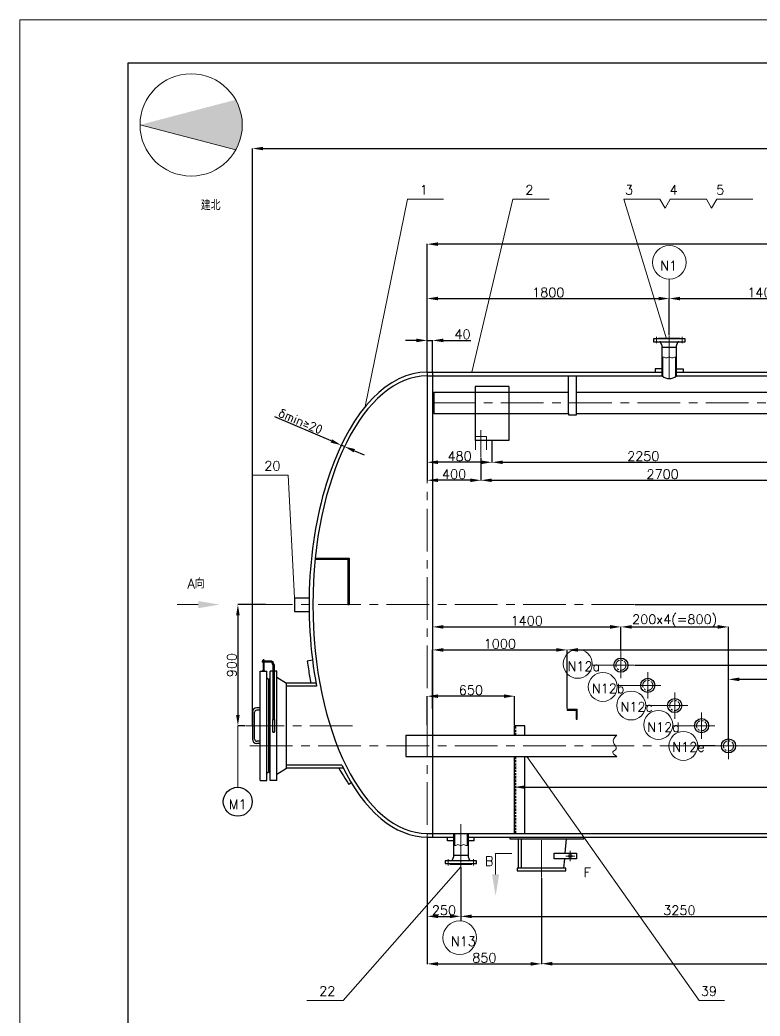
# Model space of a CAD drawing. Header units: millimetres. Extents: x 88585 to 143430, y -18275 to 16697.
# Drawn here: x 88585 to 94088, y 9293 to 16697 of the extents above; entities that cross this region are included whole.
import ezdxf
from ezdxf.enums import TextEntityAlignment as Align

# ---------------------------------------------------------------- set-up
doc = ezdxf.new("R2010")
doc.units = ezdxf.units.MM
doc.header["$PDMODE"] = 35
for name, pattern in [('CENTER', [50.8, 31.75, -6.35, 6.35, -6.35]), ('CENTERX2', [4, 2.5, -0.5, 0.5, -0.5]), ('DASHED2', [0.375, 0.25, -0.125])]:
    doc.linetypes.add(name, pattern=pattern)
doc.layers.get('Defpoints').update_dxf_attribs({"lineweight": 15})
for name, color, linetype, lineweight in [('DIMEN', 4, 'Continuous', 30), ('Layer4', 7, 'Continuous', 15), ('中心线', 1, 'CENTERX2', 15), ('图层1', 3, 'Continuous', 15), ('图层2', 1, 'CENTER', 15), ('粗实线', 250, 'Continuous', 30), ('虚线', 6, 'DASHED2', 15)]:
    doc.layers.add(name, color=color, linetype=linetype, lineweight=lineweight)
doc.styles.get("Standard").update_dxf_attribs({"font": 'txt.shx', "height": 70, "bigfont": 'hzj.shx'})
doc.dimstyles.new('ISO-25$0', dxfattribs={"dimscale": 0.5, "dimtxt": 400, "dimasz": 3, "dimexe": 0.5, "dimexo": 0.625, "dimgap": 3, "dimtad": 1, "dimzin": 9, "dimdsep": 46, "dimtxsty": 'Standard', "dimcen": 2.5, "dimadec": 0, "dimazin": 0, "dimtfac": 1, "dimtmove": 0, "dimatfit": 3, "dimfxl": 0, "dimtolj": 1, "dimtzin": 0, "dimarcsym": 0})

# ---------------------------------------------------------------- blocks, each defined once
blk = doc.blocks.new('*D11')
at = {"layer": 'Defpoints', "color": 0}
for p in [(91613.2, 15030.3), (91613.2, 14079.1), (107613.2, 14079.1)]:
    blk.add_point(p, dxfattribs=at)
at = {"layer": '图层1', "color": 0, "lineweight": -2}
for p, q in [((91613.2, 14084.1), (91613.2, 15031.6)), ((107533.2, 15030.3), (91693.2, 15030.3)), ((107613.2, 14084.1), (107613.2, 15031.6))]:
    blk.add_line(p, q, dxfattribs=at)
at = {"layer": '图层1', "color": 0}
for points in [[(91693.2, 15043.6), (91693.2, 15017), (91613.2, 15030.3)], [(107533.2, 15043.6), (107533.2, 15017), (107613.2, 15030.3)]]:
    blk.add_solid(points, dxfattribs=at)
at = {"layer": '图层1', "color": 0, "insert": (99613.2, 15075.3), "char_height": 70, "attachment_point": 5}
blk.add_mtext('16000', dxfattribs=at)
blk = doc.blocks.new('*D12')
at = {"layer": 'Defpoints', "color": 0}
for p in [(91653.2, 14314.8), (91613.2, 14079.1), (91653.2, 14079.1)]:
    blk.add_point(p, dxfattribs=at)
at = {"layer": '图层1', "color": 0, "lineweight": -2}
for p, q in [((91533.2, 14314.8), (91453.2, 14314.8)), ((91613.2, 14084.1), (91613.2, 14316)), ((91613.2, 14314.8), (91653.2, 14314.8)), ((91653.2, 14084.1), (91653.2, 14316)), ((91733.2, 14314.8), (91938.2, 14314.8))]:
    blk.add_line(p, q, dxfattribs=at)
at = {"layer": '图层1', "color": 0}
for points in [[(91533.2, 14328.1), (91533.2, 14301.4), (91613.2, 14314.8)], [(91733.2, 14328.1), (91733.2, 14301.4), (91653.2, 14314.8)]]:
    blk.add_solid(points, dxfattribs=at)
at = {"layer": '图层1', "color": 0, "insert": (91875.7, 14359.8), "char_height": 70, "attachment_point": 5}
blk.add_mtext('40', dxfattribs=at)
blk = doc.blocks.new('*D19')
at = {"layer": 'Defpoints', "color": 0}
for p in [(90416.3, 12351.1), (90205.8, 11451.1), (90263.7, 11451.1)]:
    blk.add_point(p, dxfattribs=at)
at = {"layer": '图层1', "color": 0, "lineweight": -2}
for p, q in [((90411.3, 12351.1), (90204.6, 12351.1)), ((90205.8, 12271.1), (90205.8, 11531.1)), ((90258.7, 11451.1), (90204.6, 11451.1))]:
    blk.add_line(p, q, dxfattribs=at)
at = {"layer": '图层1', "color": 0}
for points in [[(90192.5, 12271.1), (90219.2, 12271.1), (90205.8, 12351.1)], [(90192.5, 11531.1), (90219.2, 11531.1), (90205.8, 11451.1)]]:
    blk.add_solid(points, dxfattribs=at)
at = {"layer": '图层1', "color": 0, "insert": (90160.8, 11901.1), "char_height": 70, "attachment_point": 5, "rotation": 90}
blk.add_mtext('900', dxfattribs=at)
blk = doc.blocks.new('*D20')
at = {"layer": 'Defpoints', "color": 0}
for p in [(91653.2, 12401.1), (93053.2, 12185.5), (93053.2, 11999)]:
    blk.add_point(p, dxfattribs=at)
at = {"layer": '图层1', "color": 0, "lineweight": -2}
for p, q in [((91653.2, 12396.1), (91653.2, 12184.3)), ((91733.2, 12185.5), (92973.2, 12185.5)), ((93053.2, 12004), (93053.2, 12186.8))]:
    blk.add_line(p, q, dxfattribs=at)
at = {"layer": '图层1', "color": 0}
for points in [[(91733.2, 12198.9), (91733.2, 12172.2), (91653.2, 12185.5)], [(92973.2, 12198.9), (92973.2, 12172.2), (93053.2, 12185.5)]]:
    blk.add_solid(points, dxfattribs=at)
at = {"layer": '图层1', "color": 0, "insert": (92353.2, 12230.5), "char_height": 70, "attachment_point": 5}
blk.add_mtext('1400', dxfattribs=at)
blk = doc.blocks.new('*D6')
at = {"layer": 'Defpoints', "color": 0}
for p in [(93853.2, 12185.5), (93053.2, 11999), (93853.2, 11399)]:
    blk.add_point(p, dxfattribs=at)
at = {"layer": '图层1', "color": 0, "lineweight": -2}
for p, q in [((93053.2, 12004), (93053.2, 12186.8)), ((93133.2, 12185.5), (93773.2, 12185.5)), ((93853.2, 11404), (93853.2, 12186.8))]:
    blk.add_line(p, q, dxfattribs=at)
at = {"layer": '图层1', "color": 0}
for points in [[(93133.2, 12198.9), (93133.2, 12172.2), (93053.2, 12185.5)], [(93773.2, 12198.9), (93773.2, 12172.2), (93853.2, 12185.5)]]:
    blk.add_solid(points, dxfattribs=at)
at = {"layer": '图层1', "color": 0, "insert": (93453.2, 12230.5), "char_height": 70, "attachment_point": 5}
blk.add_mtext('200x4(=800)', dxfattribs=at)
blk = doc.blocks.new('*D21')
at = {"layer": 'Defpoints', "color": 0}
for p in [(91613.2, 13444.8), (92013.2, 13444.8), (91613.2, 13275.4)]:
    blk.add_point(p, dxfattribs=at)
at = {"layer": '图层1', "color": 0, "lineweight": -2}
for p, q in [((91613.2, 13439.8), (91613.2, 13274.1)), ((92013.2, 13439.8), (92013.2, 13274.1)), ((91933.2, 13275.4), (91693.2, 13275.4))]:
    blk.add_line(p, q, dxfattribs=at)
at = {"layer": '图层1', "color": 0}
for points in [[(91693.2, 13288.7), (91693.2, 13262), (91613.2, 13275.4)], [(91933.2, 13288.7), (91933.2, 13262), (92013.2, 13275.4)]]:
    blk.add_solid(points, dxfattribs=at)
at = {"layer": '图层1', "color": 0, "insert": (91813.2, 13320.4), "char_height": 70, "attachment_point": 5}
blk.add_mtext('400', dxfattribs=at)
blk = doc.blocks.new('*D22')
at = {"layer": 'Defpoints', "color": 0}
for p in [(92013.2, 13444.8), (94713.2, 13444.8), (94713.2, 13275.4)]:
    blk.add_point(p, dxfattribs=at)
at = {"layer": '图层1', "color": 0, "lineweight": -2}
for p, q in [((92013.2, 13439.8), (92013.2, 13274.1)), ((94713.2, 13439.8), (94713.2, 13274.1)), ((92093.2, 13275.4), (94633.2, 13275.4))]:
    blk.add_line(p, q, dxfattribs=at)
at = {"layer": '图层1', "color": 0}
for points in [[(92093.2, 13288.7), (92093.2, 13262), (92013.2, 13275.4)], [(94633.2, 13288.7), (94633.2, 13262), (94713.2, 13275.4)]]:
    blk.add_solid(points, dxfattribs=at)
at = {"layer": '图层1', "color": 0, "insert": (93363.2, 13320.4), "char_height": 70, "attachment_point": 5}
blk.add_mtext('2700', dxfattribs=at)
blk = doc.blocks.new('*D2')
at = {"layer": 'Defpoints', "color": 0}
for p in [(91863.2, 10402.9), (95113.2, 10402.9), (95113.2, 10034.3)]:
    blk.add_point(p, dxfattribs=at)
at = {"layer": '图层1', "color": 0, "lineweight": -2}
for p, q in [((91863.2, 10397.9), (91863.2, 10033.1)), ((95113.2, 10397.9), (95113.2, 10033.1)), ((91943.2, 10034.3), (95033.2, 10034.3))]:
    blk.add_line(p, q, dxfattribs=at)
at = {"layer": '图层1', "color": 0}
for points in [[(91943.2, 10047.6), (91943.2, 10021), (91863.2, 10034.3)], [(95033.2, 10047.6), (95033.2, 10021), (95113.2, 10034.3)]]:
    blk.add_solid(points, dxfattribs=at)
at = {"layer": '图层1', "color": 0, "insert": (93488.2, 10079.3), "char_height": 70, "attachment_point": 5}
blk.add_mtext('3250', dxfattribs=at)
blk = doc.blocks.new('*D15')
at = {"layer": 'Defpoints', "color": 0}
for p in [(92463.2, 10323.1), (106763.2, 10323.1), (106763.2, 9682.3)]:
    blk.add_point(p, dxfattribs=at)
at = {"layer": '图层1', "color": 0, "lineweight": -2}
for p, q in [((92463.2, 10318.1), (92463.2, 9681)), ((106763.2, 10318.1), (106763.2, 9681)), ((92543.2, 9682.3), (106683.2, 9682.3))]:
    blk.add_line(p, q, dxfattribs=at)
at = {"layer": '图层1', "color": 0}
for points in [[(92543.2, 9695.6), (92543.2, 9669), (92463.2, 9682.3)], [(106683.2, 9695.6), (106683.2, 9669), (106763.2, 9682.3)]]:
    blk.add_solid(points, dxfattribs=at)
at = {"layer": '图层1', "color": 0, "insert": (99613.2, 9727.3), "char_height": 70, "attachment_point": 5}
blk.add_mtext('14300', dxfattribs=at)
blk = doc.blocks.new('*D110')
at = {"layer": 'Defpoints', "color": 0}
for p in [(93413.2, 14626), (93413.2, 14349.4), (91613.2, 14079.1)]:
    blk.add_point(p, dxfattribs=at)
at = {"layer": '图层1', "color": 0, "lineweight": -2}
for p, q in [((91613.2, 14084.1), (91613.2, 14627.3)), ((91693.2, 14626), (93333.2, 14626)), ((93413.2, 14354.4), (93413.2, 14627.3))]:
    blk.add_line(p, q, dxfattribs=at)
at = {"layer": '图层1', "color": 0}
for points in [[(91693.2, 14639.3), (91693.2, 14612.7), (91613.2, 14626)], [(93333.2, 14639.3), (93333.2, 14612.7), (93413.2, 14626)]]:
    blk.add_solid(points, dxfattribs=at)
at = {"layer": '图层1', "color": 0, "insert": (92513.2, 14671), "char_height": 70, "attachment_point": 5}
blk.add_mtext('1800', dxfattribs=at)
blk = doc.blocks.new('*D111')
at = {"layer": 'Defpoints', "color": 0}
for p in [(94813.2, 14626), (93413.2, 14349.4), (94813.2, 14349.4)]:
    blk.add_point(p, dxfattribs=at)
at = {"layer": '图层1', "color": 0, "lineweight": -2}
for p, q in [((93413.2, 14354.4), (93413.2, 14627.3)), ((93493.2, 14626), (94733.2, 14626)), ((94813.2, 14354.4), (94813.2, 14627.3))]:
    blk.add_line(p, q, dxfattribs=at)
at = {"layer": '图层1', "color": 0}
for points in [[(93493.2, 14639.3), (93493.2, 14612.7), (93413.2, 14626)], [(94733.2, 14639.3), (94733.2, 14612.7), (94813.2, 14626)]]:
    blk.add_solid(points, dxfattribs=at)
at = {"layer": '图层1', "color": 0, "insert": (94113.2, 14671), "char_height": 70, "attachment_point": 5}
blk.add_mtext('1400', dxfattribs=at)
blk = doc.blocks.new('*D124')
at = {"layer": 'Defpoints', "color": 0}
for p in [(93151.1, 12351.1), (94273.9, 12351.1), (93151.1, 11901.1)]:
    blk.add_point(p, dxfattribs=at)
at = {"layer": '图层1', "color": 0, "lineweight": -2}
for p, q in [((93156.1, 12351.1), (94275.1, 12351.1)), ((94273.9, 11981.1), (94273.9, 12271.1)), ((93156.1, 11901.1), (94275.1, 11901.1))]:
    blk.add_line(p, q, dxfattribs=at)
at = {"layer": '图层1', "color": 0}
for points in [[(94260.5, 12271.1), (94287.2, 12271.1), (94273.9, 12351.1)], [(94260.5, 11981.1), (94287.2, 11981.1), (94273.9, 11901.1)]]:
    blk.add_solid(points, dxfattribs=at)
at = {"layer": '图层1', "color": 0, "insert": (94228.9, 12126.1), "char_height": 70, "attachment_point": 5, "rotation": 90}
blk.add_mtext('450', dxfattribs=at)
blk = doc.blocks.new('*D126')
at = {"layer": 'Defpoints', "color": 0}
for p in [(91613.2, 14073.1), (92094.7, 13571.6), (91613.2, 13409.1)]:
    blk.add_point(p, dxfattribs=at)
at = {"layer": '图层1', "color": 0, "lineweight": -2}
for p, q in [((91613.2, 14068.1), (91613.2, 13407.8)), ((92094.7, 13566.6), (92094.7, 13407.8)), ((92014.7, 13409.1), (91693.2, 13409.1))]:
    blk.add_line(p, q, dxfattribs=at)
at = {"layer": '图层1', "color": 0}
for points in [[(91693.2, 13422.4), (91693.2, 13395.7), (91613.2, 13409.1)], [(92014.7, 13422.4), (92014.7, 13395.7), (92094.7, 13409.1)]]:
    blk.add_solid(points, dxfattribs=at)
at = {"layer": '图层1', "color": 0, "insert": (91854, 13454.1), "char_height": 70, "attachment_point": 5}
blk.add_mtext('480', dxfattribs=at)
blk = doc.blocks.new('*D127')
at = {"layer": 'Defpoints', "color": 0}
for p in [(92094.7, 13571.6), (94344.7, 13571.6), (94344.7, 13409.1)]:
    blk.add_point(p, dxfattribs=at)
at = {"layer": '图层1', "color": 0, "lineweight": -2}
for p, q in [((92094.7, 13566.6), (92094.7, 13407.8)), ((94344.7, 13566.6), (94344.7, 13407.8)), ((92174.7, 13409.1), (94264.7, 13409.1))]:
    blk.add_line(p, q, dxfattribs=at)
at = {"layer": '图层1', "color": 0}
for points in [[(92174.7, 13422.4), (92174.7, 13395.7), (92094.7, 13409.1)], [(94264.7, 13422.4), (94264.7, 13395.7), (94344.7, 13409.1)]]:
    blk.add_solid(points, dxfattribs=at)
at = {"layer": '图层1', "color": 0, "insert": (93219.7, 13454.1), "char_height": 70, "attachment_point": 5}
blk.add_mtext('2250', dxfattribs=at)
blk = doc.blocks.new('*D141')
at = {"layer": 'Defpoints', "color": 0}
for p in [(91613.2, 10623.1), (92463.2, 10323.1), (92463.2, 9681)]:
    blk.add_point(p, dxfattribs=at)
at = {"layer": '图层1', "color": 0, "lineweight": -2}
for p, q in [((91613.2, 10618.1), (91613.2, 9679.8)), ((92463.2, 10318.1), (92463.2, 9679.8)), ((91693.2, 9681), (92383.2, 9681))]:
    blk.add_line(p, q, dxfattribs=at)
at = {"layer": '图层1', "color": 0}
for points in [[(91693.2, 9694.4), (91693.2, 9667.7), (91613.2, 9681)], [(92383.2, 9694.4), (92383.2, 9667.7), (92463.2, 9681)]]:
    blk.add_solid(points, dxfattribs=at)
at = {"layer": '图层1', "color": 0, "insert": (92038.2, 9726), "char_height": 70, "attachment_point": 5}
blk.add_mtext('850', dxfattribs=at)
blk = doc.blocks.new('*D155')
at = {"layer": 'Defpoints', "color": 0}
for p in [(91613.2, 11670.6), (91613.2, 11451.1), (92263.2, 11451.1)]:
    blk.add_point(p, dxfattribs=at)
at = {"layer": '图层1', "color": 0, "lineweight": -2}
for p, q in [((91613.2, 11456.1), (91613.2, 11671.8)), ((92183.2, 11670.6), (91693.2, 11670.6)), ((92263.2, 11456.1), (92263.2, 11671.8))]:
    blk.add_line(p, q, dxfattribs=at)
at = {"layer": '图层1', "color": 0}
for points in [[(91693.2, 11683.9), (91693.2, 11657.2), (91613.2, 11670.6)], [(92183.2, 11683.9), (92183.2, 11657.2), (92263.2, 11670.6)]]:
    blk.add_solid(points, dxfattribs=at)
at = {"layer": '图层1', "color": 0, "insert": (91938.2, 11715.6), "char_height": 70, "attachment_point": 5}
blk.add_mtext('650', dxfattribs=at)
blk = doc.blocks.new('*D157')
at = {"layer": 'Defpoints', "color": 0}
for p in [(98873.2, 10994.5), (92263.2, 10936.6), (98873.2, 10936.6)]:
    blk.add_point(p, dxfattribs=at)
at = {"layer": '图层1', "color": 0, "lineweight": -2}
for p, q in [((92263.2, 10941.6), (92263.2, 10995.8)), ((92343.2, 10994.5), (98793.2, 10994.5)), ((98873.2, 10941.6), (98873.2, 10995.8))]:
    blk.add_line(p, q, dxfattribs=at)
at = {"layer": '图层1', "color": 0}
for points in [[(92343.2, 11007.9), (92343.2, 10981.2), (92263.2, 10994.5)], [(98793.2, 11007.9), (98793.2, 10981.2), (98873.2, 10994.5)]]:
    blk.add_solid(points, dxfattribs=at)
at = {"layer": '图层1', "color": 0, "insert": (95215.3, 11039.5), "char_height": 70, "attachment_point": 5}
blk.add_mtext('6610', dxfattribs=at)
blk = doc.blocks.new('*D257')
at = {"layer": 'Defpoints', "color": 0}
for p in [(91613.2, 10623.1), (91863.2, 10402.9), (91863.2, 10034.3)]:
    blk.add_point(p, dxfattribs=at)
at = {"layer": '图层1', "color": 0, "lineweight": -2}
for p, q in [((91613.2, 10618.1), (91613.2, 10033.1)), ((91863.2, 10397.9), (91863.2, 10033.1)), ((91693.2, 10034.3), (91783.2, 10034.3))]:
    blk.add_line(p, q, dxfattribs=at)
at = {"layer": '图层1', "color": 0}
for points in [[(91693.2, 10047.6), (91693.2, 10021), (91613.2, 10034.3)], [(91783.2, 10047.6), (91783.2, 10021), (91863.2, 10034.3)]]:
    blk.add_solid(points, dxfattribs=at)
at = {"layer": '图层1', "color": 0, "insert": (91738.2, 10079.3), "char_height": 70, "attachment_point": 5}
blk.add_mtext('250', dxfattribs=at)
blk = doc.blocks.new('*D300')
at = {"layer": 'Defpoints', "color": 0}
for p in [(93853.2, 11795.4), (99613.2, 11601.1), (93853.2, 11301.1)]:
    blk.add_point(p, dxfattribs=at)
at = {"layer": '图层1', "color": 0, "lineweight": -2}
for p, q in [((93853.2, 11306.1), (93853.2, 11796.7)), ((99533.2, 11795.4), (93933.2, 11795.4)), ((99613.2, 11606.1), (99613.2, 11796.7))]:
    blk.add_line(p, q, dxfattribs=at)
at = {"layer": '图层1', "color": 0}
for points in [[(93933.2, 11808.7), (93933.2, 11782.1), (93853.2, 11795.4)], [(99533.2, 11808.7), (99533.2, 11782.1), (99613.2, 11795.4)]]:
    blk.add_solid(points, dxfattribs=at)
at = {"layer": '图层1', "color": 0, "insert": (96825.6, 11840.4), "char_height": 70, "attachment_point": 5}
blk.add_mtext('5760', dxfattribs=at)
blk = doc.blocks.new('*D304')
at = {"layer": 'Defpoints', "color": 0}
for p in [(108912.8, 15740.9), (90313.7, 11451.1), (108912.8, 11451.1)]:
    blk.add_point(p, dxfattribs=at)
at = {"layer": '图层1', "color": 0, "lineweight": -2}
for p, q in [((90313.7, 11456.1), (90313.7, 15742.1)), ((90393.7, 15740.9), (108832.8, 15740.9)), ((108912.8, 11456.1), (108912.8, 15742.1))]:
    blk.add_line(p, q, dxfattribs=at)
at = {"layer": '图层1', "color": 0}
for points in [[(90393.7, 15754.2), (90393.7, 15727.6), (90313.7, 15740.9)], [(108832.8, 15754.2), (108832.8, 15727.6), (108912.8, 15740.9)]]:
    blk.add_solid(points, dxfattribs=at)
at = {"layer": '图层1', "color": 0, "insert": (99613.2, 15785.9), "char_height": 70, "attachment_point": 5}
blk.add_mtext('～18600', dxfattribs=at)
blk = doc.blocks.new('*D310')
at = {"layer": 'Defpoints', "color": 0}
for p in [(90969.2, 13525.6), (90973.8, 13536.3), (90993.8, 13515.2)]:
    blk.add_point(p, dxfattribs=at)
at = {"layer": '图层1', "color": 0, "lineweight": -2}
for p, q in [((90900.1, 13567.6), (90480.8, 13745.7)), ((90971.2, 13530.2), (90974.3, 13537.5)), ((90998.3, 13525.9), (90973.8, 13536.3)), ((90995.7, 13519.8), (90998.8, 13527.1)), ((91072, 13494.6), (91145.6, 13463.4))]:
    blk.add_line(p, q, dxfattribs=at)
at = {"layer": '图层1', "color": 0}
for points in [[(90905.4, 13579.9), (90894.9, 13555.4), (90973.8, 13536.3)], [(91077.2, 13506.9), (91066.8, 13482.4), (90998.3, 13525.9)]]:
    blk.add_solid(points, dxfattribs=at)
at = {"layer": '图层1', "color": 0, "insert": (90671.3, 13713.7), "char_height": 70, "attachment_point": 5, "rotation": 336.98643}
blk.add_mtext('δmin≥20', dxfattribs=at)
blk = doc.blocks.new('*D320')
at = {"layer": 'Defpoints', "color": 0}
for p in [(92653.2, 12014.5), (91653.2, 11574.1), (92653.2, 11574.1)]:
    blk.add_point(p, dxfattribs=at)
at = {"layer": '图层1', "color": 0, "lineweight": -2}
for p, q in [((91653.2, 11579.1), (91653.2, 12015.8)), ((91733.2, 12014.5), (92573.2, 12014.5)), ((92653.2, 11579.1), (92653.2, 12015.8))]:
    blk.add_line(p, q, dxfattribs=at)
at = {"layer": '图层1', "color": 0}
for points in [[(91733.2, 12027.8), (91733.2, 12001.2), (91653.2, 12014.5)], [(92573.2, 12027.8), (92573.2, 12001.2), (92653.2, 12014.5)]]:
    blk.add_solid(points, dxfattribs=at)
at = {"layer": '图层1', "color": 0, "insert": (92153.2, 12059.5), "char_height": 70, "attachment_point": 5}
blk.add_mtext('1000', dxfattribs=at)
blk = doc.blocks.new('*D321')
at = {"layer": 'Defpoints', "color": 0}
for p in [(96653.2, 12014.5), (92653.2, 11574.1), (96653.2, 11573.6)]:
    blk.add_point(p, dxfattribs=at)
at = {"layer": '图层1', "color": 0, "lineweight": -2}
for p, q in [((92653.2, 11579.1), (92653.2, 12015.8)), ((92733.2, 12014.5), (96573.2, 12014.5)), ((96653.2, 11578.6), (96653.2, 12015.8))]:
    blk.add_line(p, q, dxfattribs=at)
at = {"layer": '图层1', "color": 0}
for points in [[(92733.2, 12027.8), (92733.2, 12001.2), (92653.2, 12014.5)], [(96573.2, 12027.8), (96573.2, 12001.2), (96653.2, 12014.5)]]:
    blk.add_solid(points, dxfattribs=at)
at = {"layer": '图层1', "color": 0, "insert": (94653.2, 12059.5), "char_height": 70, "attachment_point": 5}
blk.add_mtext('4000', dxfattribs=at)

msp = doc.modelspace()

# ---------------------------------------------------------------- hatches: boundary and pattern name
at = {"layer": '图层1'}
msp.add_hatch(color=7, dxfattribs=at).paths.add_polyline_path([(90238.445, 15916.662, 0.12907057), (90189.436, 16103.353), (89478.269, 15916.662), (90189.436, 15729.97, 0.12907057)])

# ---------------------------------------------------------------- linework, layer by layer
at = {"layer": 'DIMEN', "linetype": 'ByBlock', "ltscale": 5}
for p, q in [((91969.735, 13972.908), (91969.735, 13571.583)), ((92219.735, 13972.908), (91969.735, 13972.908)), ((91969.735, 13972.908), (91969.735, 13571.583)), ((92219.735, 13972.908), (92219.735, 13571.583)), ((92219.735, 13972.908), (92219.735, 13571.583)), ((92219.735, 13571.583), (91969.735, 13571.583)), ((92219.735, 13571.583), (91969.735, 13571.583))]:
    msp.add_line(p, q, dxfattribs=at)
at = {"layer": 'Layer4'}
for p, q in [((91465.85, 15363.939), (91153.211, 13822.946)), ((91735.385, 15363.939), (91465.85, 15363.939)), ((92250.72, 15363.939), (91945.166, 14079.119)), ((92520.254, 15363.939), (92250.72, 15363.939)), ((93343.959, 15363.939), (93074.424, 15363.939)), ((93074.424, 15363.939), (93393.463, 14325.984)), ((93689.544, 15363.939), (93420.01, 15363.939)), ((94035.13, 15363.939), (93765.595, 15363.939)), ((90580.04, 13312.836), (90310.506, 13312.836)), ((90580.04, 13312.836), (90625.603, 12401.119)), ((93634.439, 9408.762), (92353.235, 11222.119)), ((90987.702, 9408.762), (91863.235, 10402.882)), ((90987.702, 9408.762), (90718.167, 9408.762)), ((93824.572, 9408.762), (93634.439, 9408.762))]:
    msp.add_line(p, q, dxfattribs=at)
at = {"layer": '图层1', "color": 7}
for p, q in [((88585.458, 16696.732), (115609.882, 16696.732)), ((88585.458, -2394.021), (88585.458, 16696.732)), ((89478.269, 15916.662), (90189.436, 15729.97)), ((93413.235, 14626.01), (93413.235, 14769.921)), ((91971.235, 13601.119), (92055.235, 13601.119)), ((91971.235, 13601.119), (91971.235, 13501.119)), ((92055.235, 13601.119), (92055.235, 13501.119)), ((89754.466, 12351.198), (89910.664, 12351.198)), ((92955.335, 11901.119), (92839.448, 11901.119)), ((93155.335, 11751.119), (93025.323, 11751.119)), ((93355.335, 11601.119), (93237.607, 11601.119)), ((90204.594, 11451.119), (90204.594, 10993.93)), ((93555.335, 11451.119), (93438.657, 11451.119)), ((92121.828, 10502.276), (92121.828, 10346.078)), ((92121.828, 10502.276), (92243.226, 10502.276))]:
    msp.add_line(p, q, dxfattribs=at)
at = {"layer": '图层1'}
for p, q in [((93343.959, 15363.939), (93381.984, 15298.077)), ((93381.984, 15298.077), (93420.01, 15363.939)), ((93689.544, 15363.939), (93727.57, 15298.077)), ((93727.57, 15298.077), (93765.595, 15363.939))]:
    msp.add_line(p, q, dxfattribs=at)
at = {"layer": '图层1', "color": 7}
for centre, radius in [((89858.357, 15916.662), 380.088), ((93413.235, 14894.732), 124.811), ((92732.399, 11910.814), 107.488), ((92918.51, 11739.092), 107.488), ((93130.119, 11601.119), 107.488), ((93331.346, 11457.277), 107.488), ((93517.409, 11301.119), 107.488), ((91854.885, 9874.923), 124.811)]:
    msp.add_circle(centre, radius, dxfattribs=at)
for centre, start, end in [((93370.035, 14171.481), 56.6015115, 123.3984885), ((93391.635, 14204.241), 236.6015115, 303.3984885), ((93413.235, 14171.481), 56.6015115, 123.3984885), ((93434.835, 14204.241), 236.6015115, 303.3984885), ((93456.435, 14171.481), 56.6015115, 123.3984885), ((91820.035, 10580.758), 236.6015115, 303.3984885), ((91841.635, 10547.998), 56.6015115, 123.3984885), ((91863.235, 10580.758), 236.6015115, 303.3984885), ((91884.835, 10547.998), 56.6015115, 123.3984885), ((91906.435, 10580.758), 236.6015115, 303.3984885)]:
    msp.add_arc(centre, 19.62, start, end, dxfattribs=at)
msp.add_spline([(93022.148, 11381.119), (92997.254, 11325.587), (93018.017, 11278.148), (92993.299, 11256.404), (93022.148, 11222.119)], degree=3, dxfattribs=at)
for points in [[(89910.664, 12377.865), (89910.664, 12324.532), (90070.664, 12351.198)], [(92148.495, 10346.078), (92095.161, 10346.078), (92121.828, 10186.078)]]:
    msp.add_solid(points, dxfattribs=at)
at = {"layer": '图层2', "color": 7, "ltscale": 2}
for p, q in [((93318.235, 14293.119), (93318.235, 14341.119)), ((93508.235, 14293.119), (93508.235, 14341.119))]:
    msp.add_line(p, q, dxfattribs=at)
at = {"layer": '图层2', "ltscale": 10}
for p, q in [((93413.235, 14349.356), (93413.235, 13969.418)), ((91613.235, 14079.119), (91613.235, 10623.119)), ((91653.235, 13851.119), (99563.235, 13851.119)), ((92013.235, 13648.8), (92013.235, 13444.752)), ((90295.616, 12351.119), (108930.855, 12351.119)), ((93053.235, 11999.02), (93053.235, 11803.219)), ((92955.335, 11901.119), (93151.136, 11901.119)), ((91058.999, 11451.119), (90263.65, 11451.119)), ((90295.616, 11301.619), (108930.855, 11301.619)), ((91863.235, 10402.882), (91863.235, 10718.102)), ((92463.235, 10323.119), (92463.235, 10601.109))]:
    msp.add_line(p, q, dxfattribs=at)
at = {"layer": '图层2', "ltscale": 16}
for p, q in [((93253.235, 11849.02), (93253.235, 11653.219)), ((93155.335, 11751.119), (93351.136, 11751.119)), ((93453.235, 11699.02), (93453.235, 11503.219)), ((93355.335, 11601.119), (93551.136, 11601.119)), ((93653.235, 11549.02), (93653.235, 11353.219)), ((93555.335, 11451.119), (93751.136, 11451.119)), ((93853.235, 11399.02), (93853.235, 11203.219)), ((93755.335, 11301.119), (93951.136, 11301.119)), ((92677.231, 10443.787), (92677.231, 10521.343)), ((91768.235, 10459.119), (91768.235, 10411.119)), ((91958.235, 10459.119), (91958.235, 10411.119)), ((92710.528, 10482.565), (92643.935, 10482.565))]:
    msp.add_line(p, q, dxfattribs=at)
at = {"layer": '图层2', "color": 7, "ltscale": 2}
for centre in [(93053.235, 11901.119), (93253.235, 11751.119), (93453.235, 11601.119), (93653.235, 11451.119), (93853.235, 11301.119)]:
    msp.add_circle(centre, 37.5, dxfattribs=at)
at = {"layer": '粗实线', "color": 7}
for p, q in [((115288.582, 16375.432), (89388.708, 16375.432)), ((89388.708, 16375.432), (89388.708, -2072.721)), ((93530.735, 14326.119), (93295.735, 14326.119)), ((93295.735, 14326.119), (93295.735, 14305.119)), ((93295.735, 14305.119), (93530.735, 14305.119)), ((93494.235, 14329.119), (93332.235, 14329.119)), ((93332.235, 14329.119), (93332.235, 14326.119)), ((93359.235, 14275.119), (93348.744, 14301.348)), ((93467.235, 14275.119), (93477.727, 14301.348)), ((93494.235, 14326.119), (93494.235, 14329.119)), ((93530.735, 14305.119), (93530.735, 14326.119)), ((93359.235, 14051.119), (93359.235, 14275.119)), ((93467.235, 14263.119), (93359.235, 14263.119)), ((93467.235, 14051.119), (93467.235, 14275.119)), ((93365.235, 14046.336), (93365.235, 14190.505)), ((93461.235, 14046.336), (93461.235, 14190.505)), ((91613.235, 14079.119), (93359.235, 14079.119)), ((91653.235, 14079.119), (91653.235, 10623.119)), ((93359.235, 14104.607), (93309.235, 14104.607)), ((93309.235, 14104.607), (93309.235, 14079.119)), ((93467.235, 14104.607), (93517.235, 14104.607)), ((93467.235, 14079.119), (94041.735, 14079.119)), ((93517.235, 14104.607), (93517.235, 14079.119)), ((94041.735, 14079.119), (94784.735, 14079.119)), ((91613.235, 14051.119), (93359.235, 14051.119)), ((92663.235, 13771.619), (92663.235, 14051.119)), ((92723.235, 13771.619), (92723.235, 14051.119)), ((93467.235, 14051.119), (94041.735, 14051.119)), ((94041.735, 14051.119), (94784.735, 14051.119)), ((91663.235, 13930.619), (92663.235, 13930.619)), ((91663.235, 13930.619), (91663.235, 13771.619)), ((92723.235, 13930.619), (95533.735, 13930.619)), ((91663.235, 13771.619), (92663.235, 13771.619)), ((92663.235, 13771.619), (92663.235, 13761.619)), ((92723.235, 13761.619), (92723.235, 13771.619)), ((92723.235, 13771.619), (98503.235, 13771.619)), ((92663.235, 13761.619), (92723.235, 13761.619)), ((90780.122, 12688.301), (91023.449, 12688.301)), ((90780.942, 12696.301), (91033.449, 12696.301)), ((91023.449, 12688.301), (91023.449, 12351.119)), ((91033.449, 12696.301), (91033.449, 12351.119)), ((90625.603, 12401.119), (90625.603, 12301.119)), ((90625.603, 12401.119), (90735.603, 12401.119)), ((90625.603, 12301.119), (90735.603, 12301.119)), ((91023.449, 12351.119), (91033.449, 12351.119)), ((90456.2, 11930.936), (90385.44, 11930.936)), ((90385.44, 11930.936), (90385.44, 11923.718)), ((90445.463, 11923.718), (90385.44, 11923.718)), ((90401.967, 11932.099), (90390.579, 11932.099)), ((90390.579, 11930.936), (90390.579, 11932.099)), ((90391.479, 11934.217), (90391.479, 11937.623)), ((90401.067, 11934.217), (90391.479, 11934.217)), ((90391.479, 11932.099), (90391.479, 11933.962)), ((90399.889, 11937.877), (90392.658, 11937.877)), ((90394.46, 11941.48), (90393.876, 11940.896)), ((90393.876, 11940.896), (90393.876, 11937.877)), ((90398.67, 11940.896), (90393.876, 11940.896)), ((90393.876, 11937.623), (90393.876, 11934.217)), ((90393.876, 11933.962), (90393.876, 11932.099)), ((90393.876, 11923.718), (90393.876, 11860.469)), ((90398.086, 11941.48), (90394.46, 11941.48)), ((90394.46, 11941.48), (90394.46, 11937.877)), ((90398.67, 11940.896), (90398.086, 11941.48)), ((90398.086, 11941.48), (90398.086, 11937.877)), ((90398.67, 11940.896), (90398.67, 11937.877)), ((90398.67, 11937.623), (90398.67, 11934.217)), ((90398.67, 11933.962), (90398.67, 11932.099)), ((90398.67, 11923.718), (90398.67, 11860.469)), ((90401.067, 11934.217), (90401.067, 11937.623)), ((90401.067, 11932.099), (90401.067, 11933.962)), ((90401.967, 11930.936), (90401.967, 11932.099)), ((90760.516, 11939.438), (90721.631, 11930.655)), ((90372.573, 11044.909), (90372.573, 11857.33)), ((90372.573, 11857.33), (90420.421, 11857.33)), ((90388.979, 11857.478), (90388.979, 11859.411)), ((90403.567, 11857.478), (90403.567, 11859.411)), ((90420.421, 11044.909), (90420.421, 11857.33)), ((90420.421, 11044.909), (90420.421, 11857.33)), ((90446.565, 11044.909), (90446.565, 11857.33)), ((90446.565, 11044.909), (90446.565, 11857.33)), ((90465.978, 11857.33), (90446.565, 11857.33)), ((90465.978, 11903.31), (90465.978, 11497.846)), ((90475, 11903.282), (90475, 11497.846)), ((90494.413, 11857.33), (90475, 11857.33)), ((90494.413, 11044.909), (90494.413, 11857.33)), ((90433.493, 11793.867), (90420.421, 11805.639)), ((90433.493, 11793.867), (90446.565, 11805.639)), ((90433.493, 11793.867), (90433.493, 11108.372)), ((90433.493, 11793.867), (90433.493, 11108.372)), ((90494.413, 11812.456), (90567.88, 11766.119)), ((90567.88, 11136.119), (90567.88, 11766.119)), ((90786.681, 11766.119), (90567.88, 11766.119)), ((90791.201, 11744.05), (90567.88, 11744.05)), ((90313.697, 11550.792), (90313.697, 11351.447)), ((90330.519, 11351.447), (90330.519, 11550.792)), ((90372.573, 11583.189), (90346.094, 11583.189)), ((90372.573, 11566.367), (90346.094, 11566.367)), ((92653.235, 11574.065), (92728.235, 11574.065)), ((92653.235, 11574.065), (92653.235, 11566.065)), ((92653.235, 11566.065), (92720.235, 11566.065)), ((92720.235, 11566.065), (92720.235, 11499.065)), ((92728.235, 11499.065), (92728.235, 11574.065)), ((90462.522, 11497.846), (90478.455, 11497.846)), ((90462.522, 11497.846), (90462.522, 11404.393)), ((90478.455, 11497.846), (90478.455, 11404.393)), ((92720.235, 11499.065), (92728.235, 11499.065)), ((90462.522, 11404.393), (90478.455, 11404.393)), ((90465.978, 11404.393), (90465.978, 11400.394)), ((90475, 11404.393), (90475, 11400.394)), ((92338.235, 11451.119), (92263.235, 11451.119)), ((92263.235, 11381.119), (92263.235, 11451.119)), ((92338.235, 11381.119), (92338.235, 11451.119)), ((90372.573, 11335.871), (90346.094, 11335.871)), ((90475, 11400.394), (90465.978, 11400.394)), ((91453.235, 11381.119), (91453.235, 11222.119)), ((91453.235, 11381.119), (93022.148, 11381.119)), ((90372.573, 11319.05), (90346.094, 11319.05)), ((93755.335, 11301.119), (93624.896, 11301.119)), ((91453.235, 11222.119), (93022.148, 11222.119)), ((92263.235, 10651.119), (92263.235, 11222.119)), ((92338.235, 10651.119), (92338.235, 11222.119)), ((90433.493, 11108.372), (90420.421, 11096.599)), ((90433.493, 11108.372), (90446.565, 11096.599)), ((90494.413, 11089.783), (90567.88, 11136.119)), ((90978.026, 11158.189), (90567.88, 11158.189)), ((90988.919, 11136.119), (90567.88, 11136.119)), ((90372.573, 11044.909), (90420.421, 11044.909)), ((90494.413, 11044.909), (90446.565, 11044.909)), ((91049.201, 11026.844), (91031.867, 11014.946)), ((91613.235, 10651.119), (91859.235, 10651.119)), ((91613.235, 10623.119), (91809.235, 10623.119)), ((91763.235, 10595.119), (91763.235, 10623.119)), ((91809.235, 10595.119), (91763.235, 10595.119)), ((91809.235, 10651.119), (91809.235, 10477.119)), ((91815.235, 10651.119), (91815.235, 10561.734)), ((91859.235, 10651.119), (95084.735, 10651.119)), ((91911.235, 10651.119), (91911.235, 10561.734)), ((91917.235, 10651.119), (91917.235, 10477.119)), ((91917.235, 10623.119), (95084.735, 10623.119)), ((91963.235, 10595.119), (91917.235, 10595.119)), ((91963.235, 10595.119), (91963.235, 10623.119)), ((92228.235, 10623.119), (92228.235, 10609.119)), ((92228.235, 10609.119), (92778.235, 10609.119)), ((92293.235, 10393.119), (92293.235, 10609.119)), ((92313.235, 10393.119), (92313.235, 10609.119)), ((92639.442, 10503.296), (92649.245, 10609.119)), ((92778.235, 10609.119), (92778.235, 10623.119)), ((91980.735, 10447.119), (91745.735, 10447.119)), ((91745.735, 10447.119), (91745.735, 10426.119)), ((91809.235, 10477.119), (91798.744, 10450.891)), ((91809.235, 10489.119), (91917.235, 10489.119)), ((91917.235, 10477.119), (91927.727, 10450.891)), ((91980.735, 10426.119), (91980.735, 10447.119)), ((92629.235, 10393.119), (92635.623, 10462.073)), ((91745.735, 10426.119), (91980.735, 10426.119)), ((91782.235, 10426.119), (91782.235, 10423.119)), ((91782.235, 10423.119), (91944.235, 10423.119)), ((91944.235, 10423.119), (91944.235, 10426.119)), ((92283.235, 10393.119), (92283.235, 10373.119)), ((92643.235, 10393.119), (92283.235, 10393.119)), ((92283.235, 10373.119), (92643.235, 10373.119)), ((92643.235, 10373.119), (92643.235, 10393.119)), ((91863.235, 10033.059), (91863.235, 9999.454))]:
    msp.add_line(p, q, dxfattribs=at)
msp.add_lwpolyline([(92556.359, 10503.296), (92723.78, 10503.296), (92723.78, 10462.073), (92556.359, 10462.073)], close=True, dxfattribs=at)
for centre, radius in [((93053.235, 11901.119), 52.5), ((93253.235, 11751.119), 52.5), ((93453.235, 11601.119), 52.5), ((93653.235, 11451.119), 52.5), ((93853.235, 11301.119), 52.5), ((90204.594, 10886.442), 107.488), ((92677.231, 10482.565), 10.944)]:
    msp.add_circle(centre, radius, dxfattribs=at)
for centre, radius, start, end in [((93343.173, 14299.119), 6, 21.8014095, 90), ((93483.297, 14299.119), 6, 90, 158.1985905), ((93413.235, 14112.702), 81.905, 228.7532412, 311.2467588), ((90392.678, 11934.929), 2.948, 66.0137445, 113.9862555), ((90392.678, 11931.269), 2.948, 66.0137445, 113.9862555), ((90396.273, 11926.463), 11.414, 77.8772615, 102.1227385), ((90396.273, 11922.803), 11.414, 77.8772615, 102.1227385), ((90399.869, 11934.929), 2.948, 66.0137445, 113.9862555), ((90399.869, 11931.269), 2.948, 66.0137445, 113.9862555), ((90445.576, 11903.316), 20.402, 359.9808817, 90.3158481), ((90445.516, 11903.455), 29.485, 359.5541673, 68.7535386), ((90396.273, 11860.469), 2.397, 180, 0), ((90346.094, 11550.792), 32.397, 90, 180), ((90346.094, 11550.792), 15.576, 90, 180), ((90346.094, 11351.447), 32.397, 180, 270), ((90346.094, 11351.447), 15.576, 180, 270), ((91793.173, 10453.119), 6, 270, 338.1985905), ((91933.297, 10453.119), 6, 201.8014095, 270)]:
    msp.add_arc(centre, radius, start, end, dxfattribs=at)
for major_axis, ratio, start_param, end_param in [((0, -1728), 0.50810185, 3.14159265, 5.07136251), ((0, 1700), 0.5, 0, 3.14159265), ((0, -1728), 0.50810185, 5.47436624, 6.28318531)]:
    msp.add_ellipse((91613.235, 12351.119), major_axis=major_axis, ratio=ratio, start_param=start_param, end_param=end_param, dxfattribs=at)
for points, knots in [([(90721.631, 11930.655), (90724.246, 11911.238), (90727.042, 11891.913), (90735.579, 11836.774), (90741.769, 11801.223), (90748.571, 11766.119)], [1.829652269, 1.829652269, 1.829652269, 1.829652269, 1.86632104, 1.86632104, 1.934849378, 1.934849378, 1.934849378, 1.934849378]), ([(90388.764, 11858.384), (90389.189, 11858.489), (90389.551, 11858.588), (90389.984, 11858.801), (90390.114, 11858.901), (90390.459, 11859.246), (90390.646, 11859.475), (90391.143, 11860.064), (90391.49, 11860.461), (90392.409, 11861.069), (90392.888, 11861.239), (90393.519, 11861.428), (90393.701, 11861.477), (90393.876, 11861.525)], [0, 0, 0, 0, 0.136425545, 0.136425545, 0.236265318, 0.236265318, 0.336105092, 0.336105092, 0.468995488, 0.468995488, 0.601885883, 0.601885883, 0.658219773, 0.658219773, 0.658219773, 0.658219773]), ([(90388.979, 11859.407), (90389.11, 11859.444), (90389.218, 11859.479), (90389.441, 11859.566), (90389.448, 11859.57), (90389.631, 11859.733), (90389.795, 11859.913), (90390.199, 11860.394), (90390.45, 11860.706), (90391.138, 11861.357), (90391.61, 11861.681), (90392.476, 11862.092), (90392.879, 11862.216), (90393.374, 11862.357), (90393.507, 11862.393), (90393.876, 11862.436)], [0.053768614, 0.053768614, 0.053768614, 0.053768614, 0.108666749, 0.108666749, 0.21053366, 0.21053366, 0.312400572, 0.312400572, 0.414267483, 0.414267483, 0.516134395, 0.516134395, 0.618001307, 0.618001307, 0.658219773, 0.658219773, 0.658219773, 0.658219773]), ([(90388.979, 11857.478), (90389.504, 11857.608), (90390.93, 11857.963), (90391.931, 11859.965), (90393.335, 11860.411), (90393.876, 11860.56)], [0, 0, 0, 0, 0.16836515, 0.457792404, 0.633038271, 0.633038271, 0.633038271, 0.633038271]), ([(90403.567, 11859.407), (90403.436, 11859.444), (90403.328, 11859.479), (90403.105, 11859.566), (90403.099, 11859.57), (90402.916, 11859.733), (90402.752, 11859.913), (90402.347, 11860.394), (90402.097, 11860.706), (90401.408, 11861.357), (90400.937, 11861.681), (90400.071, 11862.092), (90399.667, 11862.216), (90399.172, 11862.357), (90399.039, 11862.393), (90398.67, 11862.436)], [0.053768614, 0.053768614, 0.053768614, 0.053768614, 0.108666749, 0.108666749, 0.21053366, 0.21053366, 0.312400572, 0.312400572, 0.414267483, 0.414267483, 0.516134395, 0.516134395, 0.618001307, 0.618001307, 0.658219773, 0.658219773, 0.658219773, 0.658219773]), ([(90403.782, 11858.384), (90403.357, 11858.489), (90402.995, 11858.588), (90402.562, 11858.801), (90402.432, 11858.901), (90402.087, 11859.246), (90401.9, 11859.475), (90401.403, 11860.064), (90401.056, 11860.461), (90400.138, 11861.069), (90399.659, 11861.239), (90399.027, 11861.428), (90398.845, 11861.477), (90398.67, 11861.525)], [0, 0, 0, 0, 0.136425545, 0.136425545, 0.236265318, 0.236265318, 0.336105092, 0.336105092, 0.468995488, 0.468995488, 0.601885883, 0.601885883, 0.658219773, 0.658219773, 0.658219773, 0.658219773]), ([(90403.567, 11857.478), (90403.043, 11857.608), (90401.617, 11857.963), (90400.616, 11859.965), (90399.212, 11860.411), (90398.67, 11860.56)], [0, 0, 0, 0, 0.16836515, 0.457792404, 0.633038271, 0.633038271, 0.633038271, 0.633038271]), ([(90956.113, 11136.119), (90967.106, 11116.352), (90978.377, 11097.138), (91003.536, 11056.495), (91017.529, 11035.295), (91031.867, 11014.946)], [2.400831776, 2.400831776, 2.400831776, 2.400831776, 2.453803103, 2.453803103, 2.51638114, 2.51638114, 2.51638114, 2.51638114])]:
    msp.add_open_spline(points, degree=3, knots=knots, dxfattribs=at)
at = {"layer": '虚线', "color": 7, "lineweight": -2, "ltscale": 64}
for p, q in [((92271.235, 11381.119), (92271.235, 11451.119)), ((92271.235, 10651.119), (92271.235, 11222.119))]:
    msp.add_line(p, q, dxfattribs=at)

# ---------------------------------------------------------------- texts
at = {"layer": '中心线', "color": 7}
for s, p in [('1', (91558.179, 15398.777)), ('2', (92343.049, 15398.777)), ('3', (93084.016, 15398.777)), ('4', (93415.871, 15398.777)), ('5', (93761.457, 15398.777)), ('建北', (89930.093, 15283.389)), ('N1', (93345.722, 14835.221)), ('20', (90402.835, 13347.673)), ('N12a', (92656.363, 11857.475)), ('N12b', (92837.089, 11693.438)), ('N12c', (93050.294, 11555.995)), ('N12d', (93248.697, 11405.118)), ('N12e', (93435.625, 11257.98)), ('M1', (90138.987, 10831.787)), ('F', (92775.282, 10324.674)), ('N13', (91788.974, 9813.229)), ('22', (90810.496, 9443.6)), ('39', (93647.366, 9443.6))]:
    msp.add_text(s, height=70, dxfattribs=at).set_placement(p)
for s, p in [('A向', (89894.904, 12513.07)), ('B', (92074.014, 10444.582))]:
    msp.add_text(s, height=70, dxfattribs=at).set_placement(p, align=Align.MIDDLE)

# ---------------------------------------------------------------- dimensions: what is measured, and where the dimension line sits
at = {"layer": '图层1', "color": 7}
for base, p1, p2, text, picture, middle in [((108912.773, 15740.899), (90313.697, 11451.119), (108912.773, 11451.119), '～18600', '*D304', (99613.235, 15785.899)), ((91613.235, 13409.061), (92094.735, 13571.583), (91613.235, 14073.119), '480', '*D126', (91853.985, 13454.061)), ((94713.235, 13275.356), (92013.235, 13444.752), (94713.235, 13444.752), '2700', '*D22', (93363.235, 13320.356))]:
    dim = msp.add_linear_dim(base=base, p1=p1, p2=p2, text=text, dimstyle='ISO-25$0', override={"dimscale": 1, "dimtxt": 80, "dimasz": 80, "dimexe": 1.25, "dimexo": 5, "dimgap": 10, "dimzin": 8, "dimdsep": 44, "dimtxsty": 'Standard', "dimtolj": 0, "dimtzin": 8}, dxfattribs=at)
    dim.commit()
    dim.dimension.update_dxf_attribs({"geometry": picture, "text_midpoint": middle})
for base, p1, p2, picture, middle in [((91613.235, 15030.302), (107613.235, 14079.119), (91613.235, 14079.119), '*D11', (99613.235, 15075.302)), ((93413.235, 14626.01), (91613.235, 14079.119), (93413.235, 14349.356), '*D110', (92513.235, 14671.01)), ((94813.235, 14626.01), (93413.235, 14349.356), (94813.235, 14349.392), '*D111', (94113.235, 14671.01)), ((91653.235, 14314.763), (91613.235, 14079.119), (91653.235, 14079.119), '*D12', (91875.735, 14359.763)), ((94344.735, 13409.061), (92094.735, 13571.583), (94344.735, 13571.583), '*D127', (93219.735, 13454.061)), ((91613.235, 13275.356), (92013.235, 13444.752), (91613.235, 13444.752), '*D21', (91813.235, 13320.356)), ((93053.235, 12185.538), (91653.235, 12401.119), (93053.235, 11999.02), '*D20', (92353.235, 12230.538)), ((92653.235, 12014.501), (91653.235, 11574.065), (92653.235, 11574.065), '*D320', (92153.235, 12059.501)), ((96653.235, 12014.501), (92653.235, 11574.065), (96653.235, 11573.619), '*D321', (94653.235, 12059.501)), ((91613.235, 11670.58), (92263.235, 11451.119), (91613.235, 11451.119), '*D155', (91938.235, 11715.58)), ((92463.235, 9681.042), (91613.235, 10623.119), (92463.235, 10323.119), '*D141', (92038.235, 9726.042)), ((91863.235, 10034.309), (91613.235, 10623.119), (91863.235, 10402.882), '*D257', (91738.235, 10079.309)), ((95113.235, 10034.309), (91863.235, 10402.882), (95113.235, 10402.882), '*D2', (93488.235, 10079.309)), ((106763.235, 9682.292), (92463.235, 10323.119), (106763.235, 10323.119), '*D15', (99613.235, 9727.292))]:
    dim = msp.add_linear_dim(base=base, p1=p1, p2=p2, dimstyle='ISO-25$0', override={"dimscale": 1, "dimtxt": 80, "dimasz": 80, "dimexe": 1.25, "dimexo": 5, "dimgap": 10, "dimzin": 8, "dimdsep": 44, "dimtxsty": 'Standard', "dimtolj": 0, "dimtzin": 8}, dxfattribs=at)
    dim.commit()
    dim.dimension.update_dxf_attribs({"geometry": picture, "text_midpoint": middle})
dim = msp.add_aligned_dim(p1=(90993.777, 13515.202), p2=(90969.226, 13525.63), distance=-11.644, text='δmin≥20', dimstyle='ISO-25$0', override={"dimscale": 1, "dimtxt": 80, "dimasz": 80, "dimexe": 1.25, "dimexo": 5, "dimgap": 10, "dimzin": 8, "dimdsep": 44, "dimtxsty": 'Standard', "dimtolj": 0, "dimtzin": 8}, dxfattribs=at)
dim.commit()
dim.dimension.update_dxf_attribs({"geometry": '*D310', "text_midpoint": (90671.262, 13713.734)})
for base, p1, p2, picture, middle in [((90205.844, 11451.119), (90416.283, 12351.119), (90263.65, 11451.119), '*D19', (90160.844, 11901.119)), ((94273.879, 12351.119), (93151.136, 11901.119), (93151.136, 12351.119), '*D124', (94228.879, 12126.119))]:
    dim = msp.add_linear_dim(base=base, p1=p1, p2=p2, angle=90, dimstyle='ISO-25$0', override={"dimscale": 1, "dimtxt": 80, "dimasz": 80, "dimexe": 1.25, "dimexo": 5, "dimgap": 10, "dimzin": 8, "dimdsep": 44, "dimtxsty": 'Standard', "dimtolj": 0, "dimtzin": 8}, dxfattribs=at)
    dim.commit()
    dim.dimension.update_dxf_attribs({"geometry": picture, "text_midpoint": middle})
dim = msp.add_linear_dim(base=(93853.235, 12185.538), p1=(93053.235, 11999.02), p2=(93853.235, 11399.02), text='200x4(=800)', dimstyle='ISO-25$0', override={"dimscale": 1, "dimtxt": 80, "dimasz": 80, "dimexe": 1.25, "dimexo": 5, "dimgap": 10, "dimzin": 8, "dimdsep": 44, "dimtxsty": 'Standard', "dimtolj": 0, "dimtzin": 8}, dxfattribs=at)
dim.commit()
dim.dimension.update_dxf_attribs({"geometry": '*D6', "text_midpoint": (93453.235, 12185.538), "dimtype": 160})
for base, p1, p2, picture, middle in [((93853.235, 11795.404), (99613.235, 11601.119), (93853.235, 11301.119), '*D300', (96825.591, 11795.404)), ((98873.235, 10994.549), (92263.235, 10936.619), (98873.235, 10936.619), '*D157', (95215.345, 10994.549))]:
    dim = msp.add_linear_dim(base=base, p1=p1, p2=p2, dimstyle='ISO-25$0', override={"dimscale": 1, "dimtxt": 80, "dimasz": 80, "dimexe": 1.25, "dimexo": 5, "dimgap": 10, "dimzin": 8, "dimdsep": 44, "dimtxsty": 'Standard', "dimtolj": 0, "dimtzin": 8}, dxfattribs=at)
    dim.commit()
    dim.dimension.update_dxf_attribs({"geometry": picture, "text_midpoint": middle, "dimtype": 160})

doc.saveas('drawing.dxf')
